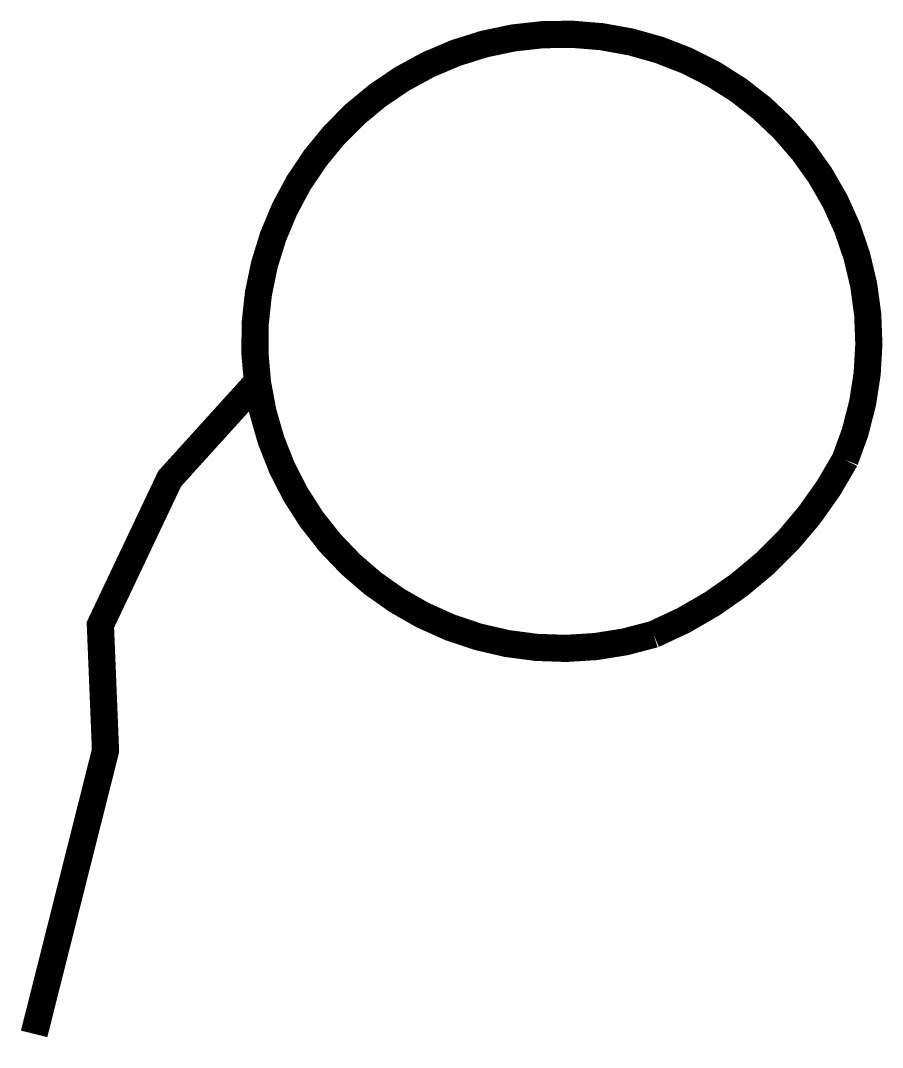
# Model space of a CAD drawing. Extents: x -0.05 to 3.12, y -0.05 to 3.73.
import ezdxf

# ---------------------------------------------------------------- set-up
doc = ezdxf.new("R2010")
doc.units = 0
doc.header["$MEASUREMENT"] = 0
doc.layers.get('0').update_dxf_attribs({"linetype": 'CONTINUOUS'})

msp = doc.modelspace()

# ---------------------------------------------------------------- linework, layer by layer
at = {"const_width": 0.1}
msp.add_lwpolyline([(2.278, 1.4686, -4.517192), (2.9824, 2.1109, -0.174118), (2.278, 1.4686, 0.109054)], format="xyb", dxfattribs=at)
msp.add_lwpolyline([(0, 0), (0.2625, 1.0413), (0.2436, 1.5034), (0.4985, 2.041), (0.8212, 2.3972)], dxfattribs=at)

doc.saveas('drawing.dxf')
